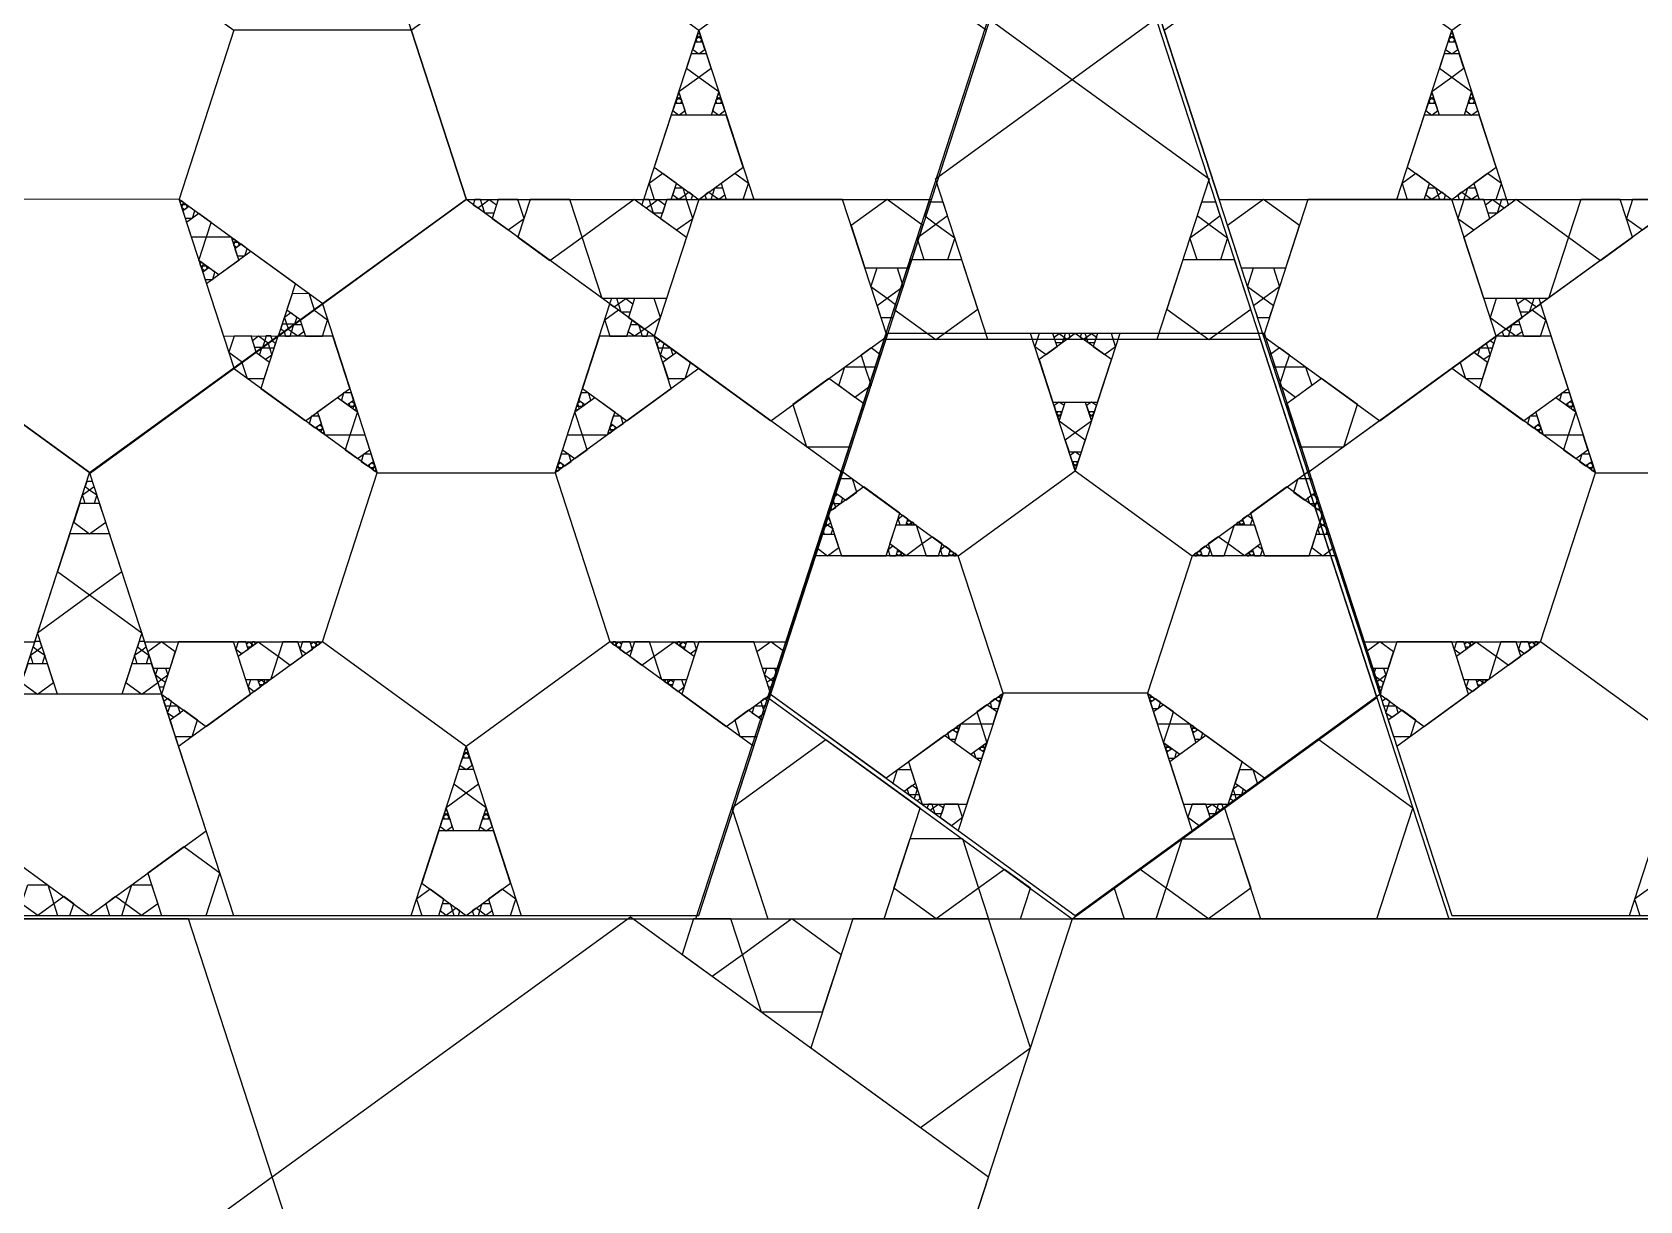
# Model space of a CAD drawing. Header units: inches. Extents: x -578 to 126, y -85 to 118.
# Drawn here: x -239.09 to -216.45, y -20.01 to -3.55 of the extents above; entities that cross this region are included whole.
import ezdxf

# ---------------------------------------------------------------- set-up
doc = ezdxf.new("R2010")
doc.units = ezdxf.units.IN
doc.header["$MEASUREMENT"] = 0
doc.layers.add('drawing', color=7, linetype='Continuous')

msp = doc.modelspace()

# ---------------------------------------------------------------- linework, layer by layer
for points in [[(-235.003, 0.323), (-232.979, -5.908), (-238.279, -9.758), (-243.579, -5.908), (-241.554, 0.323)], [(-238.277, -2.056), (-236.251, -3.524), (-237.021, -5.905), (-239.524, -5.908), (-240.3, -3.529)], [(-222.757, -10.924), (-223.386, -12.858), (-225.42, -12.858), (-226.049, -10.924), (-224.403, -9.728)], [(-234.23, -9.758), (-231.727, -9.758), (-230.954, -12.138), (-232.979, -13.609), (-235.003, -12.138)], [(-214.576, -9.758), (-213.803, -12.138), (-215.827, -13.609), (-217.852, -12.138), (-217.078, -9.758)]]:
    msp.add_lwpolyline(points, close=True)
at = {"layer": 'drawing'}
for points in [[(-246.895, -16.037), (-201.992, -16.037), (-188.117, 26.668), (-224.444, 53.061), (-260.771, 26.668)], [(-246.895, -16.037), (-201.993, -16.037), (-188.117, 26.668), (-224.444, 53.061), (-260.771, 26.668)], [(-238.32, 10.356), (-252.195, 0.275), (-246.895, -16.037), (-229.744, -16.037), (-224.444, 0.275)], [(-238.279, 10.404), (-252.154, 0.323), (-246.854, -15.989), (-229.703, -15.989), (-224.403, 0.323)], [(-224.444, 0.275), (-219.144, -16.037), (-201.993, -16.037), (-196.692, 0.275), (-210.568, 10.356)], [(-210.527, 10.404), (-224.403, 0.323), (-219.103, -15.989), (-201.951, -15.989), (-196.651, 0.323)], [(-232.979, -5.908), (-226.427, -5.908), (-224.403, 0.323), (-229.703, 4.174), (-235.003, 0.323)], [(-232.979, -5.908), (-226.427, -5.908), (-224.403, 0.323), (-229.703, 4.174), (-235.003, 0.323)], [(-213.803, 0.323), (-219.103, 4.174), (-224.403, 0.323), (-222.378, -5.908), (-215.827, -5.908)], [(-213.803, 0.323), (-219.103, 4.174), (-224.403, 0.323), (-222.378, -5.908), (-215.827, -5.908)], [(-241.555, 0.321), (-243.573, -5.912), (-238.269, -9.757), (-232.973, -5.901), (-235.004, 0.328)], [(-225.625, -3.36), (-224.444, -4.218), (-223.262, -3.36), (-223.714, -1.971), (-225.174, -1.971)], [(-231.727, -2.057), (-233.752, -3.528), (-232.979, -5.908), (-230.476, -5.908), (-229.703, -3.528)], [(-229.703, -3.528), (-228.93, -5.908), (-226.427, -5.908), (-225.654, -3.528), (-227.678, -2.057)], [(-221.127, -2.057), (-223.152, -3.528), (-222.378, -5.908), (-219.876, -5.908), (-219.103, -3.528)], [(-219.103, -3.528), (-218.33, -5.908), (-215.827, -5.908), (-215.054, -3.528), (-217.078, -2.057)], [(-237.021, -5.905), (-234.995, -7.374), (-232.973, -5.901), (-233.748, -3.522), (-236.251, -3.524)], [(-229.742, -3.646), (-229.703, -3.618), (-229.664, -3.646), (-229.679, -3.692), (-229.727, -3.692)], [(-229.727, -3.601), (-229.703, -3.618), (-229.679, -3.601), (-229.688, -3.573), (-229.718, -3.573)], [(-219.142, -3.646), (-219.103, -3.618), (-219.064, -3.646), (-219.079, -3.692), (-219.127, -3.692)], [(-219.127, -3.601), (-219.103, -3.618), (-219.079, -3.601), (-219.088, -3.573), (-219.117, -3.573)], [(-229.789, -3.793), (-229.703, -3.855), (-229.617, -3.793), (-229.65, -3.692), (-229.756, -3.692)], [(-219.189, -3.793), (-219.103, -3.855), (-219.017, -3.793), (-219.05, -3.692), (-219.156, -3.692)], [(-229.875, -4.058), (-229.703, -4.183), (-229.531, -4.058), (-229.596, -3.855), (-229.809, -3.855)], [(-219.275, -4.058), (-219.103, -4.183), (-218.93, -4.058), (-218.996, -3.855), (-219.209, -3.855)], [(-229.984, -4.387), (-229.703, -4.183), (-229.422, -4.387), (-229.529, -4.718), (-229.877, -4.718)], [(-226.37, -5.617), (-224.444, -4.218), (-222.518, -5.617), (-223.254, -7.881), (-225.634, -7.881)], [(-219.384, -4.387), (-219.103, -4.183), (-218.822, -4.387), (-218.929, -4.718), (-219.276, -4.718)], [(-230.022, -4.508), (-229.983, -4.48), (-229.944, -4.508), (-229.959, -4.554), (-230.007, -4.554)], [(-230.007, -4.463), (-229.983, -4.48), (-229.959, -4.463), (-229.968, -4.435), (-229.998, -4.435)], [(-229.461, -4.508), (-229.423, -4.48), (-229.384, -4.508), (-229.399, -4.554), (-229.447, -4.554)], [(-229.447, -4.463), (-229.423, -4.48), (-229.399, -4.463), (-229.408, -4.435), (-229.437, -4.435)], [(-219.422, -4.508), (-219.383, -4.48), (-219.344, -4.508), (-219.359, -4.554), (-219.407, -4.554)], [(-219.407, -4.463), (-219.383, -4.48), (-219.359, -4.463), (-219.368, -4.435), (-219.398, -4.435)], [(-218.861, -4.508), (-218.823, -4.48), (-218.784, -4.508), (-218.799, -4.554), (-218.847, -4.554)], [(-218.846, -4.463), (-218.823, -4.48), (-218.799, -4.463), (-218.808, -4.435), (-218.837, -4.435)], [(-230.329, -5.453), (-229.703, -5.908), (-229.077, -5.453), (-229.316, -4.718), (-230.09, -4.718)], [(-230.069, -4.655), (-229.983, -4.718), (-229.897, -4.655), (-229.93, -4.554), (-230.036, -4.554)], [(-229.509, -4.655), (-229.423, -4.718), (-229.337, -4.655), (-229.37, -4.554), (-229.476, -4.554)], [(-219.728, -5.453), (-219.103, -5.908), (-218.477, -5.453), (-218.716, -4.718), (-219.489, -4.718)], [(-219.728, -5.453), (-219.103, -5.908), (-218.477, -5.453), (-218.716, -4.718), (-219.489, -4.718)], [(-219.469, -4.655), (-219.383, -4.718), (-219.297, -4.655), (-219.33, -4.554), (-219.436, -4.554)], [(-218.909, -4.655), (-218.823, -4.718), (-218.737, -4.655), (-218.769, -4.554), (-218.876, -4.554)], [(-230.209, -5.54), (-230.402, -5.68), (-230.329, -5.908), (-230.09, -5.908), (-230.016, -5.68)], [(-229.077, -5.908), (-229.004, -5.68), (-229.197, -5.54), (-229.39, -5.68), (-229.316, -5.908)], [(-219.609, -5.54), (-219.802, -5.68), (-219.728, -5.908), (-219.489, -5.908), (-219.416, -5.68)], [(-218.477, -5.908), (-218.403, -5.68), (-218.597, -5.54), (-218.79, -5.68), (-218.716, -5.908)], [(-229.929, -5.743), (-229.896, -5.845), (-229.982, -5.908), (-230.069, -5.845), (-230.036, -5.743)], [(-229.842, -5.806), (-229.896, -5.845), (-229.875, -5.908), (-229.809, -5.908), (-229.789, -5.845)], [(-229.531, -5.908), (-229.51, -5.845), (-229.564, -5.806), (-229.617, -5.845), (-229.596, -5.908)], [(-229.423, -5.908), (-229.51, -5.845), (-229.477, -5.743), (-229.37, -5.743), (-229.337, -5.845)], [(-219.329, -5.743), (-219.295, -5.845), (-219.382, -5.908), (-219.469, -5.845), (-219.436, -5.743)], [(-219.242, -5.806), (-219.295, -5.845), (-219.275, -5.908), (-219.209, -5.908), (-219.189, -5.845)], [(-218.931, -5.908), (-218.91, -5.845), (-218.963, -5.806), (-219.017, -5.845), (-218.996, -5.908)], [(-218.823, -5.908), (-218.91, -5.845), (-218.877, -5.743), (-218.77, -5.743), (-218.737, -5.845)], [(-243.579, -5.908), (-248.879, -9.758), (-246.854, -15.989), (-240.303, -15.989), (-238.279, -9.758)], [(-243.579, -5.908), (-248.879, -9.758), (-246.854, -15.989), (-240.303, -15.989), (-238.279, -9.758)], [(-239.524, -5.908), (-240.295, -8.288), (-238.269, -9.757), (-236.246, -8.284), (-237.021, -5.905)], [(-238.279, -9.758), (-236.254, -15.989), (-229.703, -15.989), (-227.678, -9.758), (-232.979, -5.908)], [(-238.279, -9.758), (-236.254, -15.989), (-229.703, -15.989), (-227.678, -9.758), (-232.979, -5.908)], [(-236.998, -5.978), (-236.968, -5.978), (-236.959, -5.95), (-236.983, -5.933), (-237.007, -5.95)], [(-236.983, -6.023), (-236.968, -5.978), (-236.921, -5.978), (-236.906, -6.023), (-236.944, -6.051)], [(-236.935, -6.17), (-236.829, -6.17), (-236.796, -6.069), (-236.882, -6.006), (-236.968, -6.069)], [(-236.849, -6.435), (-236.636, -6.435), (-236.57, -6.232), (-236.742, -6.107), (-236.915, -6.233)], [(-231.727, -9.758), (-230.954, -7.378), (-232.979, -5.908), (-235.003, -7.378), (-234.23, -9.758)], [(-232.816, -6.026), (-232.754, -5.981), (-232.778, -5.908), (-232.854, -5.908), (-232.878, -5.981)], [(-232.715, -6.1), (-232.754, -5.981), (-232.653, -5.907), (-232.551, -5.981), (-232.59, -6.1)], [(-232.388, -6.337), (-232.163, -6.173), (-232.249, -5.908), (-232.528, -5.908), (-232.614, -6.173)], [(-231.798, -6.766), (-231.346, -6.438), (-231.519, -5.907), (-232.076, -5.907), (-232.249, -6.438)], [(-231.065, -7.303), (-231.346, -6.438), (-230.611, -5.904), (-229.875, -6.438), (-230.156, -7.303)], [(-230.443, -6.026), (-230.38, -5.981), (-230.404, -5.908), (-230.481, -5.908), (-230.505, -5.981)], [(-230.342, -6.1), (-230.38, -5.981), (-230.279, -5.907), (-230.178, -5.981), (-230.216, -6.1)], [(-228.691, -9.023), (-227.053, -7.833), (-227.678, -5.908), (-229.703, -5.908), (-230.329, -7.833)], [(-228.691, -9.023), (-227.053, -7.833), (-227.678, -5.908), (-229.703, -5.908), (-230.329, -7.833)], [(-230.015, -6.337), (-229.789, -6.173), (-229.875, -5.908), (-230.154, -5.908), (-230.24, -6.173)], [(-226.547, -6.275), (-227.053, -5.908), (-227.559, -6.275), (-227.366, -6.87), (-226.74, -6.87)], [(-226.527, -6.135), (-226.364, -6.253), (-226.201, -6.135), (-226.263, -5.944), (-226.465, -5.944)], [(-222.687, -6.135), (-222.524, -6.253), (-222.361, -6.135), (-222.423, -5.944), (-222.624, -5.944)], [(-221.247, -6.275), (-221.753, -5.908), (-222.259, -6.275), (-222.066, -6.87), (-221.44, -6.87)], [(-221.127, -5.908), (-221.753, -7.833), (-220.115, -9.023), (-218.477, -7.833), (-219.103, -5.908)], [(-221.127, -5.908), (-221.753, -7.833), (-220.115, -9.023), (-218.477, -7.833), (-219.103, -5.908)], [(-215.827, -5.908), (-221.127, -9.758), (-219.103, -15.989), (-212.552, -15.989), (-210.527, -9.758)], [(-215.827, -5.908), (-221.127, -9.758), (-219.103, -15.989), (-212.552, -15.989), (-210.527, -9.758)], [(-218.931, -5.908), (-219.017, -6.173), (-218.791, -6.337), (-218.566, -6.173), (-218.652, -5.908)], [(-218.195, -5.904), (-217.459, -6.438), (-217.74, -7.303), (-218.65, -7.303), (-218.931, -6.438)], [(-218.527, -5.907), (-218.425, -5.981), (-218.464, -6.1), (-218.589, -6.1), (-218.628, -5.981)], [(-218.402, -5.908), (-218.425, -5.981), (-218.363, -6.026), (-218.301, -5.981), (-218.325, -5.908)], [(-214.576, -9.758), (-213.803, -7.379), (-215.827, -5.908), (-217.852, -7.379), (-217.078, -9.758)], [(-217.287, -5.908), (-217.459, -6.438), (-217.008, -6.766), (-216.557, -6.438), (-216.729, -5.908)], [(-216.557, -5.908), (-216.643, -6.173), (-216.418, -6.337), (-216.192, -6.173), (-216.278, -5.908)], [(-226.629, -6.446), (-226.364, -6.253), (-226.099, -6.446), (-226.2, -6.758), (-226.528, -6.758)], [(-222.789, -6.446), (-222.524, -6.253), (-222.259, -6.446), (-222.36, -6.758), (-222.688, -6.758)], [(-236.743, -6.765), (-236.636, -6.435), (-236.288, -6.435), (-236.181, -6.765), (-236.461, -6.969)], [(-236.264, -6.51), (-236.234, -6.51), (-236.225, -6.482), (-236.249, -6.465), (-236.273, -6.482)], [(-236.249, -6.556), (-236.234, -6.51), (-236.187, -6.51), (-236.172, -6.555), (-236.21, -6.584)], [(-236.201, -6.702), (-236.095, -6.702), (-236.062, -6.601), (-236.148, -6.538), (-236.234, -6.601)], [(-236.394, -7.83), (-235.621, -7.829), (-235.382, -7.093), (-236.008, -6.639), (-236.634, -7.094)], [(-236.394, -7.83), (-235.621, -7.829), (-235.382, -7.093), (-236.008, -6.639), (-236.634, -7.094)], [(-226.955, -7.452), (-226.364, -7.881), (-225.773, -7.452), (-225.999, -6.758), (-226.729, -6.758)], [(-223.114, -7.452), (-222.524, -7.881), (-221.933, -7.452), (-222.159, -6.758), (-222.889, -6.758)], [(-236.717, -6.84), (-236.687, -6.84), (-236.678, -6.812), (-236.702, -6.795), (-236.726, -6.812)], [(-236.702, -6.885), (-236.687, -6.84), (-236.639, -6.84), (-236.625, -6.885), (-236.663, -6.913)], [(-236.654, -7.032), (-236.547, -7.032), (-236.515, -6.93), (-236.601, -6.868), (-236.687, -6.931)], [(-226.826, -7.138), (-227.053, -7.303), (-227.28, -7.138), (-227.193, -6.87), (-226.912, -6.87)], [(-221.526, -7.138), (-221.753, -7.303), (-221.98, -7.138), (-221.893, -6.87), (-221.612, -6.87)], [(-235.115, -7.461), (-235.189, -7.233), (-235.428, -7.234), (-235.501, -7.461), (-235.308, -7.601)], [(-235.003, -7.833), (-234.929, -7.606), (-235.122, -7.465), (-235.316, -7.606), (-235.242, -7.833)], [(-230.835, -7.465), (-231.028, -7.606), (-230.954, -7.833), (-230.715, -7.833), (-230.641, -7.606)], [(-230.896, -7.421), (-230.834, -7.376), (-230.857, -7.303), (-230.934, -7.303), (-230.958, -7.376)], [(-230.795, -7.495), (-230.834, -7.376), (-230.732, -7.302), (-230.631, -7.376), (-230.67, -7.495)], [(-230.468, -7.732), (-230.242, -7.568), (-230.329, -7.303), (-230.607, -7.303), (-230.693, -7.568)], [(-226.913, -7.404), (-227.053, -7.303), (-227.192, -7.404), (-227.139, -7.568), (-226.967, -7.568)], [(-221.613, -7.404), (-221.753, -7.303), (-221.892, -7.404), (-221.839, -7.568), (-221.667, -7.568)], [(-218.477, -7.303), (-218.563, -7.568), (-218.338, -7.732), (-218.112, -7.568), (-218.198, -7.303)], [(-218.073, -7.302), (-217.972, -7.376), (-218.011, -7.495), (-218.136, -7.495), (-218.175, -7.376)], [(-217.852, -7.833), (-217.778, -7.606), (-217.971, -7.465), (-218.164, -7.606), (-218.091, -7.833)], [(-217.948, -7.303), (-217.972, -7.376), (-217.91, -7.421), (-217.848, -7.376), (-217.872, -7.303)], [(-235.481, -7.727), (-235.502, -7.665), (-235.567, -7.665), (-235.588, -7.728), (-235.534, -7.766)], [(-235.394, -7.665), (-235.502, -7.665), (-235.535, -7.563), (-235.448, -7.5), (-235.361, -7.563)], [(-235.349, -7.833), (-235.436, -7.77), (-235.403, -7.668), (-235.295, -7.668), (-235.262, -7.77)], [(-230.554, -7.668), (-230.521, -7.77), (-230.608, -7.833), (-230.695, -7.77), (-230.662, -7.668)], [(-218.198, -7.834), (-218.285, -7.77), (-218.251, -7.668), (-218.144, -7.668), (-218.111, -7.77)], [(-236.246, -7.83), (-236.32, -8.057), (-236.126, -8.197), (-235.933, -8.056), (-236.007, -7.829)], [(-235.9, -7.829), (-235.813, -7.892), (-235.846, -7.994), (-235.954, -7.994), (-235.987, -7.892)], [(-234.855, -7.833), (-235.629, -7.833), (-235.868, -8.568), (-235.242, -9.023), (-234.616, -8.568)], [(-234.855, -7.833), (-235.629, -7.833), (-235.868, -8.568), (-235.242, -9.023), (-234.616, -8.568)], [(-235.793, -7.829), (-235.813, -7.892), (-235.76, -7.93), (-235.707, -7.892), (-235.727, -7.829)], [(-235.768, -7.934), (-235.748, -7.997), (-235.682, -7.997), (-235.661, -7.934), (-235.715, -7.896)], [(-235.456, -7.833), (-235.436, -7.77), (-235.489, -7.732), (-235.542, -7.77), (-235.522, -7.833)], [(-230.09, -8.568), (-230.329, -7.833), (-231.102, -7.833), (-231.341, -8.568), (-230.715, -9.023)], [(-230.09, -8.568), (-230.329, -7.833), (-231.102, -7.833), (-231.341, -8.568), (-230.715, -9.023)], [(-230.468, -7.732), (-230.521, -7.77), (-230.501, -7.833), (-230.435, -7.833), (-230.415, -7.77)], [(-230.275, -7.997), (-230.209, -7.997), (-230.189, -7.934), (-230.242, -7.896), (-230.296, -7.934)], [(-228.732, -12.922), (-224.444, -16.037), (-220.156, -12.922), (-221.794, -7.881), (-227.094, -7.881)], [(-221.74, -7.793), (-227.066, -7.793), (-228.712, -12.858), (-224.403, -15.989), (-220.094, -12.858)], [(-224.403, -9.728), (-225.032, -7.793), (-227.066, -7.793), (-227.695, -9.728), (-226.049, -10.924)], [(-224.912, -7.793), (-224.972, -7.978), (-224.814, -8.092), (-224.657, -7.978), (-224.717, -7.793)], [(-223.894, -8.163), (-224.403, -7.793), (-224.912, -8.163), (-224.717, -8.76), (-224.089, -8.76)], [(-224.63, -7.793), (-224.56, -7.844), (-224.587, -7.927), (-224.674, -7.927), (-224.701, -7.844)], [(-224.543, -7.793), (-224.56, -7.844), (-224.516, -7.875), (-224.473, -7.844), (-224.489, -7.793)], [(-222.757, -10.924), (-221.111, -9.728), (-221.74, -7.793), (-223.774, -7.793), (-224.403, -9.728)], [(-224.29, -7.875), (-224.246, -7.844), (-224.263, -7.793), (-224.316, -7.793), (-224.333, -7.844)], [(-224.219, -7.927), (-224.246, -7.844), (-224.176, -7.793), (-224.105, -7.844), (-224.132, -7.927)], [(-223.991, -8.092), (-223.834, -7.978), (-223.894, -7.793), (-224.089, -7.793), (-224.149, -7.978)], [(-217.704, -7.833), (-218.477, -7.833), (-218.716, -8.568), (-218.091, -9.023), (-217.465, -8.568)], [(-218.617, -7.934), (-218.596, -7.997), (-218.53, -7.997), (-218.51, -7.934), (-218.563, -7.896)], [(-218.305, -7.833), (-218.285, -7.77), (-218.338, -7.732), (-218.391, -7.77), (-218.371, -7.833)], [(-236.135, -8.201), (-236.061, -8.428), (-235.822, -8.428), (-235.748, -8.201), (-235.941, -8.06)], [(-235.855, -7.997), (-235.748, -7.997), (-235.715, -8.099), (-235.801, -8.162), (-235.888, -8.099)], [(-230.243, -8.099), (-230.209, -7.997), (-230.102, -7.997), (-230.069, -8.099), (-230.156, -8.162)], [(-230.135, -8.428), (-229.896, -8.428), (-229.822, -8.201), (-230.016, -8.06), (-230.209, -8.201)], [(-227.418, -8.098), (-227.365, -8.262), (-227.192, -8.262), (-227.139, -8.098), (-227.278, -7.997)], [(-221.613, -8.262), (-221.441, -8.262), (-221.388, -8.098), (-221.527, -7.997), (-221.667, -8.098)], [(-218.983, -8.201), (-218.91, -8.428), (-218.671, -8.428), (-218.597, -8.201), (-218.79, -8.06)], [(-218.704, -7.997), (-218.596, -7.997), (-218.563, -8.099), (-218.65, -8.162), (-218.737, -8.099)], [(-241.554, -12.138), (-239.052, -12.138), (-238.279, -9.758), (-240.303, -8.288), (-242.328, -9.758)], [(-234.23, -9.758), (-236.254, -8.288), (-238.279, -9.758), (-237.505, -12.138), (-235.003, -12.138)], [(-230.954, -12.138), (-228.452, -12.138), (-227.678, -9.758), (-229.703, -8.288), (-231.727, -9.758)], [(-227.646, -8.262), (-227.365, -8.262), (-227.278, -8.529), (-227.505, -8.694), (-227.732, -8.529)], [(-221.528, -8.529), (-221.441, -8.262), (-221.16, -8.262), (-221.073, -8.529), (-221.301, -8.694)], [(-217.078, -9.758), (-219.103, -8.288), (-221.127, -9.758), (-220.354, -12.138), (-217.852, -12.138)], [(-228.378, -8.796), (-228.185, -9.391), (-227.559, -9.391), (-227.366, -8.796), (-227.872, -8.428)], [(-221.247, -9.391), (-220.621, -9.391), (-220.428, -8.796), (-220.934, -8.428), (-221.44, -8.796)], [(-234.508, -8.898), (-234.615, -9.228), (-234.962, -9.228), (-235.07, -8.898), (-234.789, -8.694)], [(-234.596, -8.631), (-234.703, -8.631), (-234.735, -8.732), (-234.649, -8.795), (-234.563, -8.732)], [(-234.548, -8.778), (-234.563, -8.823), (-234.611, -8.823), (-234.626, -8.778), (-234.587, -8.75)], [(-234.534, -8.823), (-234.563, -8.823), (-234.572, -8.851), (-234.548, -8.868), (-234.525, -8.851)], [(-230.995, -9.228), (-231.342, -9.228), (-231.449, -8.898), (-231.168, -8.694), (-230.887, -8.898)], [(-231.385, -8.851), (-231.394, -8.823), (-231.424, -8.823), (-231.433, -8.851), (-231.409, -8.868)], [(-231.346, -8.823), (-231.394, -8.823), (-231.409, -8.778), (-231.37, -8.75), (-231.332, -8.778)], [(-231.222, -8.732), (-231.255, -8.631), (-231.361, -8.631), (-231.394, -8.732), (-231.308, -8.795)], [(-224.561, -8.811), (-224.631, -8.76), (-224.701, -8.811), (-224.674, -8.894), (-224.587, -8.894)], [(-224.175, -9.029), (-224.403, -9.195), (-224.631, -9.029), (-224.544, -8.76), (-224.262, -8.76)], [(-224.105, -8.811), (-224.175, -8.76), (-224.245, -8.811), (-224.218, -8.894), (-224.132, -8.894)], [(-217.356, -8.898), (-217.464, -9.228), (-217.811, -9.228), (-217.918, -8.898), (-217.637, -8.694)], [(-217.445, -8.631), (-217.551, -8.631), (-217.584, -8.732), (-217.498, -8.795), (-217.412, -8.732)], [(-217.397, -8.778), (-217.412, -8.823), (-217.459, -8.823), (-217.474, -8.778), (-217.436, -8.75)], [(-217.382, -8.823), (-217.412, -8.823), (-217.421, -8.851), (-217.397, -8.868), (-217.373, -8.851)], [(-235.049, -8.96), (-235.156, -8.96), (-235.189, -9.062), (-235.103, -9.124), (-235.016, -9.062)], [(-230.768, -9.062), (-230.801, -8.96), (-230.908, -8.96), (-230.941, -9.062), (-230.855, -9.124)], [(-224.599, -8.931), (-224.631, -8.954), (-224.662, -8.931), (-224.65, -8.894), (-224.611, -8.894)], [(-224.611, -8.968), (-224.631, -8.954), (-224.65, -8.968), (-224.643, -8.99), (-224.619, -8.99)], [(-224.144, -8.931), (-224.175, -8.954), (-224.207, -8.931), (-224.195, -8.894), (-224.156, -8.894)], [(-224.156, -8.968), (-224.175, -8.954), (-224.194, -8.968), (-224.187, -8.99), (-224.163, -8.99)], [(-217.898, -8.96), (-218.004, -8.96), (-218.037, -9.062), (-217.951, -9.124), (-217.865, -9.062)], [(-235.001, -9.107), (-235.016, -9.152), (-235.064, -9.152), (-235.079, -9.107), (-235.04, -9.079)], [(-234.987, -9.152), (-235.016, -9.152), (-235.025, -9.18), (-235.002, -9.198), (-234.978, -9.18)], [(-234.402, -9.228), (-234.615, -9.228), (-234.681, -9.431), (-234.509, -9.556), (-234.336, -9.431)], [(-231.276, -9.431), (-231.342, -9.228), (-231.555, -9.228), (-231.621, -9.431), (-231.449, -9.556)], [(-230.932, -9.18), (-230.941, -9.152), (-230.97, -9.152), (-230.979, -9.18), (-230.956, -9.198)], [(-230.893, -9.152), (-230.941, -9.152), (-230.956, -9.107), (-230.917, -9.079), (-230.878, -9.107)], [(-224.263, -9.297), (-224.403, -9.195), (-224.543, -9.297), (-224.49, -9.461), (-224.316, -9.461)], [(-217.85, -9.107), (-217.865, -9.153), (-217.913, -9.153), (-217.927, -9.107), (-217.889, -9.079)], [(-217.836, -9.153), (-217.865, -9.153), (-217.874, -9.18), (-217.85, -9.198), (-217.826, -9.18)], [(-217.251, -9.228), (-217.464, -9.228), (-217.53, -9.431), (-217.357, -9.556), (-217.185, -9.431)], [(-234.316, -9.493), (-234.422, -9.493), (-234.455, -9.595), (-234.369, -9.657), (-234.283, -9.595)], [(-231.502, -9.595), (-231.535, -9.493), (-231.641, -9.493), (-231.674, -9.595), (-231.588, -9.657)], [(-224.333, -9.512), (-224.403, -9.461), (-224.473, -9.512), (-224.446, -9.595), (-224.36, -9.595)], [(-217.165, -9.493), (-217.271, -9.493), (-217.304, -9.595), (-217.218, -9.657), (-217.132, -9.595)], [(-234.268, -9.64), (-234.283, -9.685), (-234.331, -9.685), (-234.345, -9.64), (-234.307, -9.612)], [(-234.253, -9.685), (-234.283, -9.685), (-234.292, -9.713), (-234.268, -9.73), (-234.244, -9.713)], [(-231.665, -9.713), (-231.674, -9.685), (-231.704, -9.685), (-231.713, -9.713), (-231.689, -9.73)], [(-231.627, -9.685), (-231.674, -9.685), (-231.689, -9.64), (-231.65, -9.612), (-231.612, -9.64)], [(-224.371, -9.632), (-224.403, -9.654), (-224.434, -9.632), (-224.422, -9.595), (-224.383, -9.595)], [(-224.384, -9.668), (-224.403, -9.654), (-224.422, -9.668), (-224.415, -9.691), (-224.391, -9.691)], [(-217.117, -9.64), (-217.131, -9.685), (-217.179, -9.685), (-217.194, -9.64), (-217.155, -9.612)], [(-217.102, -9.685), (-217.131, -9.685), (-217.141, -9.713), (-217.117, -9.731), (-217.093, -9.713)], [(-238.341, -9.95), (-238.279, -9.995), (-238.216, -9.95), (-238.24, -9.877), (-238.317, -9.877)], [(-227.38, -9.956), (-227.889, -10.326), (-227.695, -10.924), (-227.066, -10.924), (-226.872, -10.326)], [(-227.38, -9.956), (-227.889, -10.326), (-227.695, -10.924), (-227.066, -10.924), (-226.872, -10.326)], [(-227.477, -10.027), (-227.537, -9.842), (-227.732, -9.842), (-227.792, -10.027), (-227.635, -10.141)], [(-221.111, -10.924), (-220.917, -10.326), (-221.426, -9.956), (-221.934, -10.326), (-221.74, -10.924)], [(-221.111, -10.924), (-220.917, -10.326), (-221.426, -9.956), (-221.934, -10.326), (-221.74, -10.924)], [(-221.074, -9.842), (-221.268, -9.842), (-221.328, -10.027), (-221.171, -10.141), (-221.014, -10.027)], [(-238.38, -10.068), (-238.279, -9.995), (-238.177, -10.068), (-238.216, -10.187), (-238.341, -10.187)], [(-227.705, -10.192), (-227.792, -10.192), (-227.819, -10.11), (-227.748, -10.058), (-227.678, -10.11)], [(-220.987, -10.11), (-221.014, -10.192), (-221.101, -10.192), (-221.128, -10.11), (-221.057, -10.058)], [(-238.504, -10.452), (-238.279, -10.616), (-238.053, -10.452), (-238.139, -10.187), (-238.418, -10.187)], [(-227.932, -10.459), (-227.889, -10.49), (-227.845, -10.459), (-227.862, -10.408), (-227.916, -10.408)], [(-227.775, -10.243), (-227.792, -10.192), (-227.846, -10.192), (-227.862, -10.243), (-227.819, -10.275)], [(-226.828, -10.357), (-226.898, -10.408), (-226.872, -10.49), (-226.785, -10.49), (-226.758, -10.408)], [(-221.934, -10.49), (-221.907, -10.408), (-221.977, -10.357), (-222.048, -10.408), (-222.021, -10.49)], [(-220.96, -10.192), (-221.014, -10.192), (-221.03, -10.243), (-220.987, -10.275), (-220.944, -10.243)], [(-220.96, -10.459), (-220.917, -10.49), (-220.874, -10.459), (-220.89, -10.408), (-220.944, -10.408)], [(-238.73, -11.147), (-238.279, -11.475), (-237.827, -11.147), (-238, -10.616), (-238.557, -10.616)], [(-228.046, -10.809), (-227.889, -10.924), (-227.732, -10.809), (-227.792, -10.625), (-227.986, -10.625)], [(-227.959, -10.542), (-227.889, -10.49), (-227.818, -10.542), (-227.845, -10.625), (-227.932, -10.625)], [(-226.643, -10.49), (-226.556, -10.759), (-226.784, -10.925), (-227.012, -10.759), (-226.925, -10.49)], [(-226.727, -10.431), (-226.715, -10.468), (-226.746, -10.491), (-226.778, -10.468), (-226.766, -10.431)], [(-226.695, -10.454), (-226.715, -10.468), (-226.707, -10.49), (-226.684, -10.49), (-226.676, -10.468)], [(-222.022, -10.925), (-222.25, -10.759), (-222.163, -10.49), (-221.881, -10.49), (-221.793, -10.759)], [(-222.098, -10.49), (-222.091, -10.468), (-222.11, -10.454), (-222.13, -10.468), (-222.122, -10.49)], [(-222.06, -10.491), (-222.091, -10.468), (-222.079, -10.431), (-222.04, -10.431), (-222.028, -10.468)], [(-221.074, -10.809), (-220.917, -10.924), (-220.76, -10.809), (-220.82, -10.625), (-221.014, -10.625)], [(-220.988, -10.542), (-220.917, -10.49), (-220.846, -10.542), (-220.873, -10.625), (-220.961, -10.625)], [(-226.969, -10.79), (-227.039, -10.841), (-227.012, -10.924), (-226.926, -10.924), (-226.899, -10.841)], [(-226.868, -10.864), (-226.856, -10.901), (-226.887, -10.924), (-226.918, -10.901), (-226.906, -10.864)], [(-226.415, -10.657), (-226.556, -10.759), (-226.502, -10.924), (-226.329, -10.924), (-226.275, -10.759)], [(-226.232, -10.79), (-226.302, -10.841), (-226.275, -10.924), (-226.189, -10.924), (-226.162, -10.841)], [(-226.131, -10.864), (-226.119, -10.901), (-226.15, -10.924), (-226.181, -10.901), (-226.169, -10.864)], [(-222.656, -10.924), (-222.687, -10.901), (-222.675, -10.864), (-222.636, -10.864), (-222.624, -10.901)], [(-222.531, -10.924), (-222.504, -10.841), (-222.574, -10.79), (-222.644, -10.841), (-222.617, -10.924)], [(-222.304, -10.924), (-222.25, -10.759), (-222.39, -10.657), (-222.531, -10.759), (-222.477, -10.924)], [(-221.919, -10.924), (-221.95, -10.901), (-221.938, -10.864), (-221.899, -10.864), (-221.887, -10.901)], [(-221.793, -10.924), (-221.767, -10.841), (-221.837, -10.79), (-221.907, -10.841), (-221.88, -10.924)], [(-226.049, -10.924), (-228.083, -10.924), (-228.712, -12.858), (-227.066, -14.054), (-225.42, -12.858)], [(-226.836, -10.887), (-226.856, -10.901), (-226.848, -10.924), (-226.824, -10.924), (-226.817, -10.901)], [(-226.099, -10.887), (-226.119, -10.901), (-226.111, -10.924), (-226.087, -10.924), (-226.08, -10.901)], [(-223.386, -12.858), (-221.74, -14.054), (-220.094, -12.858), (-220.723, -10.924), (-222.757, -10.924)], [(-222.695, -10.924), (-222.687, -10.901), (-222.707, -10.887), (-222.726, -10.901), (-222.719, -10.924)], [(-221.958, -10.924), (-221.95, -10.901), (-221.97, -10.887), (-221.989, -10.901), (-221.982, -10.924)], [(-239.014, -12.009), (-238.279, -11.475), (-237.543, -12.009), (-237.824, -12.874), (-238.733, -12.874)], [(-239.074, -12.207), (-239.012, -12.252), (-238.95, -12.207), (-238.974, -12.134), (-239.05, -12.134)], [(-237.607, -12.207), (-237.545, -12.252), (-237.483, -12.207), (-237.507, -12.134), (-237.584, -12.134)], [(-237.073, -12.279), (-237.266, -12.138), (-237.46, -12.279), (-237.386, -12.506), (-237.147, -12.506)], [(-237.027, -12.138), (-237.266, -12.874), (-236.641, -13.328), (-236.015, -12.874), (-236.254, -12.138)], [(-235.003, -12.138), (-237.027, -13.609), (-236.254, -15.989), (-233.752, -15.989), (-232.979, -13.609)], [(-236.188, -12.138), (-236.221, -12.24), (-236.135, -12.302), (-236.049, -12.24), (-236.082, -12.138)], [(-235.907, -12.137), (-235.626, -12.341), (-235.734, -12.671), (-236.081, -12.671), (-236.188, -12.341)], [(-236.034, -12.138), (-235.995, -12.166), (-236.01, -12.212), (-236.058, -12.212), (-236.073, -12.166)], [(-235.986, -12.138), (-235.995, -12.166), (-235.972, -12.183), (-235.948, -12.166), (-235.957, -12.138)], [(-235.561, -12.138), (-235.626, -12.341), (-235.454, -12.466), (-235.282, -12.341), (-235.348, -12.138)], [(-235.282, -12.138), (-235.315, -12.24), (-235.229, -12.302), (-235.142, -12.24), (-235.175, -12.138)], [(-235.128, -12.138), (-235.089, -12.166), (-235.104, -12.212), (-235.151, -12.212), (-235.166, -12.166)], [(-235.08, -12.138), (-235.089, -12.166), (-235.065, -12.183), (-235.041, -12.166), (-235.05, -12.138)], [(-232.979, -13.609), (-232.205, -15.989), (-229.703, -15.989), (-228.93, -13.609), (-230.954, -12.138)], [(-230.892, -12.183), (-230.868, -12.166), (-230.877, -12.138), (-230.907, -12.138), (-230.916, -12.166)], [(-230.853, -12.212), (-230.868, -12.166), (-230.83, -12.138), (-230.791, -12.166), (-230.806, -12.212)], [(-230.729, -12.302), (-230.642, -12.24), (-230.675, -12.138), (-230.782, -12.138), (-230.815, -12.24)], [(-230.503, -12.466), (-230.331, -12.341), (-230.396, -12.138), (-230.61, -12.138), (-230.675, -12.341)], [(-230.223, -12.671), (-230.331, -12.341), (-230.05, -12.137), (-229.769, -12.341), (-229.876, -12.671)], [(-229.985, -12.183), (-229.962, -12.166), (-229.971, -12.138), (-230, -12.138), (-230.009, -12.166)], [(-229.947, -12.212), (-229.962, -12.166), (-229.923, -12.138), (-229.884, -12.166), (-229.899, -12.212)], [(-229.316, -13.328), (-228.691, -12.874), (-228.93, -12.138), (-229.703, -12.138), (-229.942, -12.874)], [(-229.316, -13.328), (-228.691, -12.874), (-228.93, -12.138), (-229.703, -12.138), (-229.942, -12.874)], [(-229.822, -12.302), (-229.736, -12.24), (-229.769, -12.138), (-229.875, -12.138), (-229.908, -12.24)], [(-228.497, -12.279), (-228.691, -12.138), (-228.884, -12.279), (-228.81, -12.506), (-228.571, -12.506)], [(-219.922, -12.279), (-220.115, -12.138), (-220.308, -12.279), (-220.235, -12.506), (-219.996, -12.506)], [(-219.876, -12.138), (-220.115, -12.874), (-219.489, -13.328), (-218.864, -12.874), (-219.103, -12.138)], [(-219.876, -12.138), (-220.115, -12.874), (-219.489, -13.328), (-218.864, -12.874), (-219.103, -12.138)], [(-217.852, -12.138), (-219.876, -13.609), (-219.103, -15.989), (-216.6, -15.989), (-215.827, -13.609)], [(-219.037, -12.138), (-219.07, -12.24), (-218.984, -12.302), (-218.898, -12.24), (-218.931, -12.138)], [(-218.756, -12.137), (-218.475, -12.341), (-218.582, -12.671), (-218.93, -12.671), (-219.037, -12.341)], [(-218.883, -12.138), (-218.844, -12.166), (-218.859, -12.212), (-218.907, -12.212), (-218.921, -12.166)], [(-218.835, -12.138), (-218.844, -12.166), (-218.82, -12.183), (-218.797, -12.166), (-218.806, -12.138)], [(-218.409, -12.138), (-218.475, -12.341), (-218.303, -12.466), (-218.13, -12.341), (-218.196, -12.138)], [(-218.13, -12.138), (-218.163, -12.24), (-218.077, -12.302), (-217.991, -12.24), (-218.024, -12.138)], [(-217.976, -12.138), (-217.937, -12.166), (-217.952, -12.212), (-218, -12.212), (-218.015, -12.166)], [(-217.928, -12.138), (-217.937, -12.166), (-217.914, -12.183), (-217.89, -12.166), (-217.899, -12.138)], [(-239.238, -12.71), (-239.012, -12.874), (-238.786, -12.71), (-238.873, -12.445), (-239.151, -12.445)], [(-239.113, -12.326), (-239.012, -12.252), (-238.911, -12.326), (-238.949, -12.445), (-239.075, -12.445)], [(-237.771, -12.71), (-237.545, -12.874), (-237.32, -12.71), (-237.406, -12.445), (-237.685, -12.445)], [(-237.647, -12.326), (-237.545, -12.252), (-237.444, -12.326), (-237.483, -12.445), (-237.608, -12.445)], [(-237.18, -12.608), (-237.266, -12.671), (-237.353, -12.608), (-237.32, -12.506), (-237.213, -12.506)], [(-237.213, -12.71), (-237.266, -12.671), (-237.32, -12.71), (-237.299, -12.772), (-237.233, -12.772)], [(-236.015, -12.671), (-236.048, -12.772), (-235.962, -12.835), (-235.876, -12.772), (-235.909, -12.671)], [(-235.861, -12.671), (-235.822, -12.699), (-235.837, -12.744), (-235.885, -12.744), (-235.9, -12.699)], [(-235.813, -12.671), (-235.822, -12.699), (-235.799, -12.716), (-235.775, -12.699), (-235.784, -12.671)], [(-230.159, -12.716), (-230.135, -12.699), (-230.144, -12.671), (-230.173, -12.671), (-230.182, -12.699)], [(-230.12, -12.744), (-230.135, -12.699), (-230.096, -12.671), (-230.057, -12.699), (-230.072, -12.744)], [(-229.995, -12.835), (-229.909, -12.772), (-229.942, -12.671), (-230.048, -12.671), (-230.081, -12.772)], [(-228.604, -12.608), (-228.691, -12.671), (-228.778, -12.608), (-228.744, -12.506), (-228.637, -12.506)], [(-228.637, -12.71), (-228.691, -12.671), (-228.744, -12.71), (-228.724, -12.772), (-228.658, -12.772)], [(-220.028, -12.608), (-220.115, -12.671), (-220.202, -12.608), (-220.169, -12.506), (-220.061, -12.506)], [(-220.062, -12.71), (-220.115, -12.671), (-220.168, -12.71), (-220.148, -12.772), (-220.082, -12.772)], [(-218.864, -12.671), (-218.897, -12.772), (-218.811, -12.835), (-218.724, -12.772), (-218.757, -12.671)], [(-218.71, -12.671), (-218.671, -12.699), (-218.686, -12.745), (-218.734, -12.745), (-218.748, -12.699)], [(-218.662, -12.671), (-218.671, -12.699), (-218.647, -12.716), (-218.623, -12.699), (-218.633, -12.671)], [(-239.916, -14.799), (-238.279, -15.989), (-236.641, -14.799), (-237.266, -12.874), (-239.291, -12.874)], [(-239.916, -14.799), (-238.279, -15.989), (-236.641, -14.799), (-237.266, -12.874), (-239.291, -12.874)], [(-225.42, -12.858), (-226.049, -14.793), (-224.403, -15.989), (-222.757, -14.793), (-223.386, -12.858)], [(-225.471, -12.895), (-225.463, -12.918), (-225.439, -12.918), (-225.432, -12.895), (-225.451, -12.881)], [(-223.366, -12.918), (-223.343, -12.918), (-223.335, -12.895), (-223.355, -12.881), (-223.374, -12.895)], [(-237.213, -13.038), (-237.147, -13.038), (-237.127, -12.975), (-237.18, -12.936), (-237.234, -12.975)], [(-237.181, -13.14), (-237.147, -13.038), (-237.04, -13.038), (-237.007, -13.14), (-237.094, -13.203)], [(-237.073, -13.469), (-236.834, -13.469), (-236.76, -13.241), (-236.954, -13.101), (-237.147, -13.241)], [(-229.197, -13.241), (-229.123, -13.469), (-228.884, -13.469), (-228.81, -13.241), (-229.004, -13.101)], [(-228.917, -13.038), (-228.81, -13.038), (-228.777, -13.14), (-228.863, -13.203), (-228.95, -13.14)], [(-228.83, -12.975), (-228.81, -13.038), (-228.744, -13.038), (-228.724, -12.975), (-228.777, -12.936)], [(-225.787, -13.125), (-225.733, -13.29), (-225.56, -13.29), (-225.507, -13.125), (-225.647, -13.023)], [(-225.603, -12.992), (-225.577, -13.074), (-225.49, -13.074), (-225.463, -12.992), (-225.533, -12.941)], [(-225.502, -12.918), (-225.463, -12.918), (-225.451, -12.955), (-225.483, -12.978), (-225.514, -12.955)], [(-223.355, -12.955), (-223.343, -12.918), (-223.304, -12.918), (-223.292, -12.955), (-223.323, -12.978)], [(-223.316, -13.074), (-223.229, -13.074), (-223.202, -12.992), (-223.272, -12.941), (-223.342, -12.992)], [(-223.246, -13.29), (-223.072, -13.29), (-223.019, -13.125), (-223.159, -13.023), (-223.299, -13.125)], [(-220.062, -13.038), (-219.996, -13.038), (-219.976, -12.975), (-220.029, -12.936), (-220.082, -12.975)], [(-220.029, -13.14), (-219.996, -13.038), (-219.889, -13.038), (-219.856, -13.14), (-219.942, -13.203)], [(-219.922, -13.469), (-219.683, -13.469), (-219.609, -13.241), (-219.802, -13.101), (-219.996, -13.241)], [(-226.098, -13.351), (-226.059, -13.351), (-226.047, -13.388), (-226.079, -13.411), (-226.11, -13.388)], [(-226.016, -13.29), (-225.733, -13.29), (-225.646, -13.558), (-225.875, -13.724), (-226.103, -13.558)], [(-226.067, -13.328), (-226.059, -13.351), (-226.036, -13.351), (-226.028, -13.328), (-226.048, -13.314)], [(-223.16, -13.558), (-223.073, -13.29), (-222.79, -13.29), (-222.703, -13.558), (-222.931, -13.724)], [(-222.77, -13.351), (-222.746, -13.351), (-222.739, -13.328), (-222.758, -13.314), (-222.778, -13.328)], [(-222.758, -13.388), (-222.746, -13.351), (-222.707, -13.351), (-222.695, -13.388), (-222.727, -13.411)], [(-227.913, -13.517), (-229.238, -14.479), (-228.732, -16.037), (-227.094, -16.037), (-226.588, -14.479)], [(-226.752, -13.826), (-226.557, -14.424), (-225.929, -14.424), (-225.734, -13.826), (-226.243, -13.456)], [(-226.752, -13.826), (-226.557, -14.424), (-225.929, -14.424), (-225.734, -13.826), (-226.243, -13.456)], [(-226.2, -13.425), (-226.173, -13.507), (-226.086, -13.507), (-226.06, -13.425), (-226.13, -13.374)], [(-222.877, -14.424), (-222.249, -14.424), (-222.054, -13.826), (-222.563, -13.456), (-223.071, -13.826)], [(-222.877, -14.424), (-222.249, -14.424), (-222.054, -13.826), (-222.563, -13.456), (-223.071, -13.826)], [(-222.719, -13.507), (-222.633, -13.507), (-222.606, -13.425), (-222.676, -13.374), (-222.746, -13.425)], [(-220.156, -16.037), (-219.65, -14.479), (-220.975, -13.517), (-222.3, -14.479), (-221.794, -16.037)], [(-233.065, -13.874), (-232.979, -13.937), (-232.892, -13.874), (-232.925, -13.773), (-233.032, -13.773)], [(-233.017, -13.727), (-232.979, -13.699), (-232.94, -13.727), (-232.955, -13.773), (-233.002, -13.773)], [(-233.002, -13.682), (-232.979, -13.699), (-232.955, -13.682), (-232.964, -13.654), (-232.993, -13.654)], [(-225.831, -13.693), (-225.804, -13.775), (-225.718, -13.775), (-225.691, -13.693), (-225.761, -13.642)], [(-225.73, -13.619), (-225.691, -13.619), (-225.679, -13.656), (-225.71, -13.678), (-225.742, -13.656)], [(-225.698, -13.596), (-225.691, -13.619), (-225.667, -13.619), (-225.66, -13.596), (-225.679, -13.582)], [(-223.139, -13.619), (-223.115, -13.619), (-223.107, -13.596), (-223.127, -13.582), (-223.146, -13.596)], [(-223.127, -13.656), (-223.115, -13.619), (-223.076, -13.619), (-223.064, -13.656), (-223.095, -13.678)], [(-223.088, -13.775), (-223.001, -13.775), (-222.975, -13.693), (-223.045, -13.642), (-223.115, -13.693)], [(-233.151, -14.139), (-232.979, -14.265), (-232.806, -14.139), (-232.872, -13.937), (-233.085, -13.937)], [(-226.714, -13.94), (-226.909, -13.94), (-226.969, -14.125), (-226.812, -14.239), (-226.654, -14.125)], [(-221.837, -14.125), (-221.897, -13.94), (-222.091, -13.94), (-222.151, -14.125), (-221.994, -14.239)], [(-226.627, -14.207), (-226.654, -14.29), (-226.741, -14.29), (-226.768, -14.207), (-226.698, -14.156)], [(-222.064, -14.29), (-222.152, -14.29), (-222.179, -14.207), (-222.108, -14.156), (-222.038, -14.207)], [(-233.26, -14.469), (-232.979, -14.265), (-232.698, -14.469), (-232.805, -14.799), (-233.152, -14.799)], [(-226.601, -14.29), (-226.654, -14.29), (-226.671, -14.341), (-226.627, -14.373), (-226.584, -14.341)], [(-226.444, -14.506), (-226.401, -14.475), (-226.417, -14.424), (-226.471, -14.424), (-226.487, -14.475)], [(-226.374, -14.557), (-226.401, -14.475), (-226.33, -14.423), (-226.26, -14.475), (-226.286, -14.557)], [(-226.146, -14.723), (-225.989, -14.608), (-226.049, -14.424), (-226.243, -14.424), (-226.303, -14.608)], [(-222.757, -14.424), (-222.817, -14.608), (-222.66, -14.723), (-222.503, -14.608), (-222.563, -14.424)], [(-222.476, -14.423), (-222.405, -14.475), (-222.432, -14.557), (-222.519, -14.557), (-222.546, -14.475)], [(-222.389, -14.424), (-222.405, -14.475), (-222.362, -14.506), (-222.319, -14.475), (-222.335, -14.424)], [(-222.135, -14.341), (-222.152, -14.29), (-222.205, -14.29), (-222.222, -14.341), (-222.178, -14.373)], [(-233.345, -14.736), (-233.259, -14.799), (-233.173, -14.736), (-233.205, -14.635), (-233.312, -14.635)], [(-233.297, -14.59), (-233.259, -14.562), (-233.22, -14.59), (-233.235, -14.635), (-233.283, -14.635)], [(-233.282, -14.544), (-233.259, -14.562), (-233.235, -14.544), (-233.244, -14.516), (-233.273, -14.516)], [(-232.785, -14.736), (-232.698, -14.799), (-232.612, -14.736), (-232.645, -14.635), (-232.752, -14.635)], [(-232.737, -14.59), (-232.698, -14.562), (-232.66, -14.59), (-232.675, -14.635), (-232.722, -14.635)], [(-232.722, -14.544), (-232.698, -14.562), (-232.675, -14.544), (-232.684, -14.516), (-232.713, -14.516)], [(-233.604, -15.534), (-232.979, -15.989), (-232.353, -15.534), (-232.592, -14.799), (-233.365, -14.799)], [(-233.604, -15.534), (-232.979, -15.989), (-232.353, -15.534), (-232.592, -14.799), (-233.365, -14.799)], [(-225.992, -14.908), (-225.764, -15.608), (-226.36, -16.04), (-226.955, -15.608), (-226.727, -14.908)], [(-222.528, -16.04), (-223.123, -15.608), (-222.896, -14.909), (-222.161, -14.909), (-221.933, -15.608)], [(-236.641, -15.989), (-236.447, -15.394), (-236.954, -15.026), (-237.46, -15.394), (-237.266, -15.989)], [(-225.399, -15.343), (-225.764, -15.608), (-225.625, -16.037), (-225.174, -16.037), (-225.034, -15.608)], [(-223.263, -16.037), (-223.123, -15.608), (-223.489, -15.343), (-223.854, -15.608), (-223.714, -16.037)], [(-238.87, -15.558), (-238.783, -15.825), (-239.01, -15.99), (-239.238, -15.825), (-239.151, -15.558)], [(-237.547, -15.99), (-237.774, -15.825), (-237.687, -15.558), (-237.406, -15.558), (-237.32, -15.825)], [(-238.644, -15.724), (-238.783, -15.825), (-238.73, -15.989), (-238.557, -15.989), (-238.504, -15.825)], [(-237.827, -15.989), (-237.774, -15.825), (-237.914, -15.724), (-238.053, -15.825), (-238, -15.989)], [(-233.485, -15.621), (-233.678, -15.762), (-233.604, -15.989), (-233.365, -15.989), (-233.291, -15.762)], [(-233.204, -15.824), (-233.171, -15.926), (-233.258, -15.989), (-233.345, -15.926), (-233.312, -15.824)], [(-232.699, -15.989), (-232.786, -15.926), (-232.753, -15.824), (-232.645, -15.824), (-232.612, -15.926)], [(-232.353, -15.989), (-232.279, -15.762), (-232.472, -15.621), (-232.666, -15.762), (-232.592, -15.989)], [(-216.333, -15.621), (-216.527, -15.762), (-216.453, -15.989), (-216.214, -15.989), (-216.14, -15.762)], [(-238.801, -21.919), (-235.708, -19.672), (-236.889, -16.036), (-240.712, -16.036), (-241.894, -19.672)], [(-233.782, -25.599), (-235.708, -19.672), (-230.666, -16.009), (-225.625, -19.672), (-227.551, -25.599)], [(-233.118, -15.888), (-233.171, -15.926), (-233.151, -15.989), (-233.085, -15.989), (-233.065, -15.926)], [(-232.806, -15.989), (-232.786, -15.926), (-232.839, -15.888), (-232.892, -15.926), (-232.872, -15.989)], [(-229.513, -16.847), (-229.087, -16.538), (-229.25, -16.037), (-229.777, -16.037), (-229.939, -16.538)], [(-228.822, -17.354), (-229.087, -16.538), (-228.393, -16.033), (-227.699, -16.538), (-227.964, -17.354)], [(-217.506, -37.39), (-206.28, -29.234), (-210.568, -16.037), (-224.444, -16.037), (-228.732, -29.234)], [(-217.506, -37.39), (-206.28, -29.234), (-210.568, -16.037), (-224.444, -16.037), (-228.732, -29.234)], [(-226.581, -18.978), (-225.034, -17.855), (-225.625, -16.037), (-227.536, -16.037), (-228.127, -17.855)]]:
    msp.add_lwpolyline(points, close=True, dxfattribs=at)

doc.saveas('drawing.dxf')
